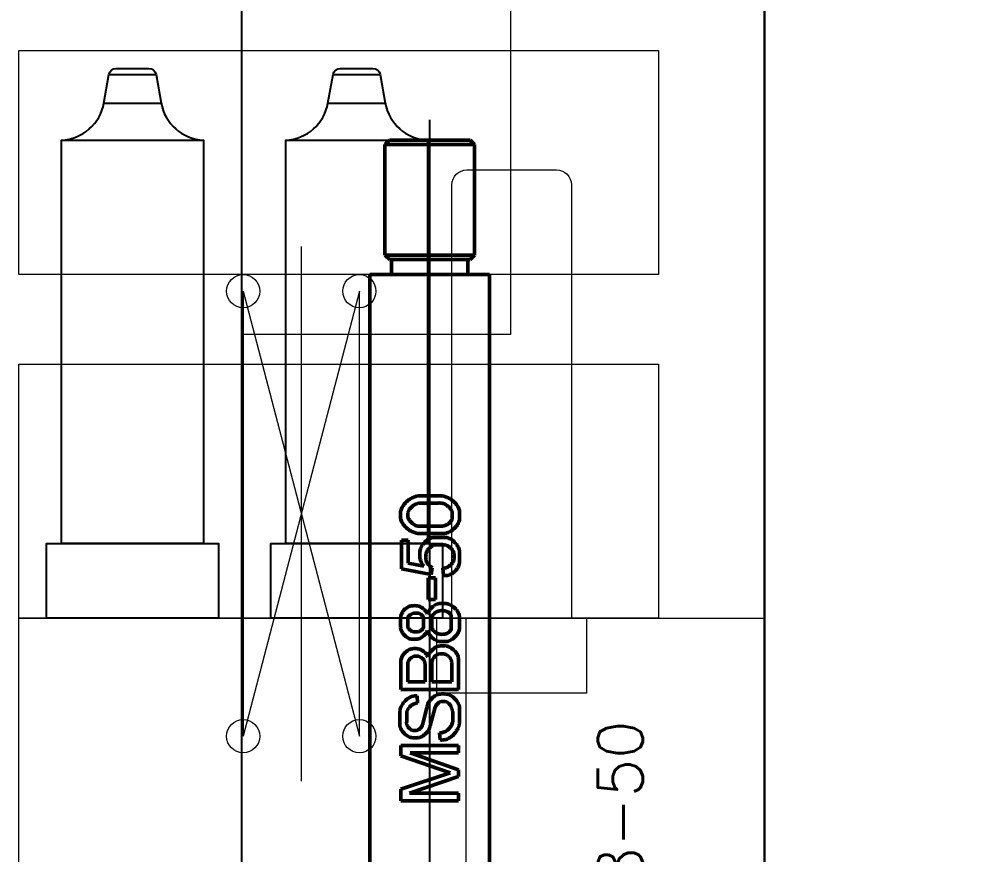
# Model space of a CAD drawing. Header units: millimetres. Extents: x 14989 to 15435, y 3971 to 4671.
# Drawn here: x 15275.2 to 15338.6, y 4147.4 to 4203.3 of the extents above; entities that cross this region are included whole.
import ezdxf

# ---------------------------------------------------------------- set-up
doc = ezdxf.new("R2010")
doc.units = ezdxf.units.MM
for name, pattern in [('CENTER', [0]), ('DASHED2', [0]), ('HIDDEN', [0])]:
    doc.linetypes.add(name, pattern=pattern)
for name, color, linetype in [('DIE', 7, 'Continuous'), ('DIE_O', 40, 'Continuous'), ('DIE_P', 2, 'Continuous'), ('LB', 7, 'Continuous'), ('msm_CenterLine', 1, 'CENTER'), ('msm_DashLine', 8, 'DASHED2'), ('PH2', 7, 'Continuous'), ('PRESS', 3, 'Continuous'), ('PRESS_D', 5, 'Continuous'), ('PS2', 7, 'Continuous')]:
    doc.layers.add(name, color=color, linetype=linetype)
doc.layers.add('msm_OutLine', color=7, linetype='Continuous', lineweight=50)
doc.layers.add('msm_ThinLine', color=7, linetype='Continuous', lineweight=15)
doc.styles.get("Standard").update_dxf_attribs({"font": 'txt.shx', "width": 0.85, "bigfont": 'ctxt.shx'})

# ---------------------------------------------------------------- blocks, each defined once
blk = doc.blocks.new('*u7580')
at = {"layer": 'msm_CenterLine'}
blk.add_line((-1.998282431739426, -41.56768592493245), (-1.998282431739426, 26.13431333487642), dxfattribs=at)
at = {"layer": 'msm_DashLine'}
for p, q in [((1.001717568260574, 24.48331370497181), (-4.998282431739426, 24.48331370497181)), ((-4.998282431739426, 17.08331370497217), (1.001717568260574, 17.08331370497217)), ((-5.998282431739426, -33.71668629502892), (2.001717568260574, -33.71668629502892)), ((-1.998282431739426, -36.21668629502892), (-4.885033837863375, -37.21668631587454)), ((0.8884689743863419, -37.21668631587454), (-1.998282431739426, -36.21668629502892)), ((-4.498282431739426, -37.21668629502892), (-4.885033777687568, -37.21668629502892)), ((-1.998282431739426, -37.21668629502892), (-4.498282431739426, -37.21668629502892)), ((-4.498282431739426, -37.21668629502892), (-4.498282431739426, -40.21668629502892)), ((0.5017175682605739, -37.21668629502892), (-1.998282431739426, -37.21668629502892)), ((-1.998282431739426, -37.21668629502892), (-1.998282431739426, -40.21668629502892)), ((-1.998282431739426, -37.21668629502892), (-1.998282431739426, -40.21668629502892)), ((0.8884689142087154, -37.21668629502892), (0.5017175682605739, -37.21668629502892)), ((0.5017175682605739, -37.21668629502892), (0.5017175682605739, -40.21668629502892)), ((-8.498282431739426, -39.71668629502892), (4.501717568260574, -39.71668629502892))]:
    blk.add_line(p, q, dxfattribs=at)
at = {"layer": 'msm_OutLine', "color": 100}
for p, q in [((-4.698282455581648, 24.7833136811314), (-4.998282050270063, 24.48331408644299)), ((0.7017175682613015, 24.78331370497108), (-4.698282431738335, 24.78331370497108)), ((1.001717186791211, 24.48331408644299), (0.7017175921027956, 24.7833136811314)), ((-4.998282431739426, 17.08331294203163), (-4.998282431739426, 24.48331446791053)), ((-4.998282431739426, 24.48331370497181), (1.001717568260574, 24.48331370497181)), ((1.001717568260574, 24.48331446791053), (1.001717568260574, 17.08331294203163)), ((1.001717568260574, 17.08331370497217), (-4.998282431739426, 17.08331370497217)), ((-4.698282479423142, 16.78331370497108), (-4.998282431739426, 17.08331294203163)), ((-4.698282431738335, 16.78331370497108), (0.7017175682613015, 16.78331370497108)), ((-4.54828238405571, 15.78331370497108), (-4.54828238405571, 16.78331370497108)), ((0.5517175205768581, 16.78331370497108), (0.5517175205768581, 15.78331370497108)), ((1.001717568260574, 17.08331294203163), (0.7017176159442897, 16.78331370497108)), ((-5.998282431739426, 15.78331370497108), (2.001717568260574, 15.78331370497108)), ((-5.998282431739426, -33.71668629502892), (-5.998282431739426, 15.78331370497108)), ((2.001717568260574, 15.78331370497108), (2.001717568260574, -33.71668629502892)), ((-2.390194878234979, 0.9824791955797991), (-1.518924891326606, 0.9824791955797991)), ((-1.480061876594846, 0.4942533381963585), (-2.447345622211287, 0.4942533381963585)), ((0, 0), (0, -0.6509678105685452)), ((-3.947999221505597, -0.5605556146565505), (-3.947999221505597, -0.072329756731051)), ((-3.459773364120338, -0.1505904758378165), (-3.459773364120338, -0.468200297524163)), ((-0.4882258573834406, -0.5595882564666681), (-0.4882258573834406, -0.0931749537321593)), ((-2.472251048284306, -1.048781473125928), (-1.241660823861821, -1.048781473125928)), ((-1.241660823861821, -1.537007330509368), (-2.429074330177173, -1.537007330509368)), ((-1.741941641243102, -1.798884107336562), (-1.024671553672306, -1.798884107336562)), ((-3.881696944503346, -3.902474532231281), (-3.881696944503346, -1.979708499162371)), ((-3.881696944503346, -1.979708499162371), (-3.429635964941554, -1.979708499162371)), ((-3.429635964941554, -1.979708499162371), (-3.429635964941554, -3.522743309400539)), ((-1.04878147258205, -2.299164924719662), (-1.603309607511619, -2.299164924719662)), ((0, -2.690951107004366), (0, -3.474523471579232)), ((-3.429635964941554, -3.522743309400539), (-2.386881972084666, -3.733705099861254)), ((-1.892628634432185, -4.276178275336861), (-3.881696944503346, -3.902474532231281)), ((-1.832353837155097, -3.83014477550023), (-1.892628634430366, -4.276178275335042)), ((-1.068838392275211, -4.359732033077307), (-1.115083749584301, -3.860282174136955)), ((-2.094549205301519, -5.964247136556878), (-2.094549205301519, -4.505597042483714)), ((-2.094549205301519, -4.505597042483714), (-1.618378306829982, -4.505597042483714)), ((-1.618378306829982, -4.505597042483714), (-1.618378306829982, -5.964247136556878)), ((-1.618378306829982, -5.964247136556878), (-2.094549205301519, -5.964247136556878)), ((-3.947999221505597, -7.840874340501614), (-3.947999221505597, -7.165796611019687)), ((-3.464023375792749, -7.166253649131249), (-3.464023375792749, -7.822620705976078)), ((-2.422219669502738, -7.873044533957), (-2.422219669502738, -7.115829821148509)), ((-1.858327162730347, -7.109879280833411), (-1.858327162730347, -7.880412112685008)), ((-0.5536765676406503, -7.98331653951027), (-0.5536765676406503, -7.006974854008149)), ((0, -7.117576773200199), (0, -7.87703921886532)), ((-0.0663022770022508, -9.97438720304126), (-0.0663022770022508, -11.97644108538407)), ((-3.929916782322834, -11.97644108538407), (-3.929916782322834, -10.1628461766104)), ((-3.471828323032241, -10.25621711385975), (-3.471828323032241, -11.46410530855064)), ((-2.308524735628453, -11.46410530855064), (-2.308524735628453, -10.26827207331189)), ((-1.850436276337859, -10.18374027803293), (-1.850436276337859, -11.46410530855064)), ((-0.524390736291025, -11.46410530855064), (-0.524390736291025, -10.17168531858078)), ((-0.0663022770022508, -11.97644108538407), (-3.929916782322834, -11.97644108538407)), ((-3.471828323032241, -11.46410530855064), (-2.308524735628453, -11.46410530855064)), ((-1.850436276337859, -11.46410530855064), (-0.524390736291025, -11.46410530855064)), ((-2.84497043137344, -12.40881764689038), (-2.808805553009734, -12.89704350478678)), ((-2.480307907861061, -14.34363863940234), (-2.16386522216817, -13.10800529527478)), ((-1.624405786556963, -13.15923887295139), (-1.967972131023998, -14.40089969679866)), ((-3.996219059325085, -14.12062188949858), (-3.996219059325085, -13.57212123429781)), ((-3.538130600034492, -13.54198383564471), (-3.538130600034492, -14.14473180837376)), ((0, -13.44554415998937), (0, -14.0663745719321)), ((-1.307963100864072, -15.35625523360795), (-1.351786093448027, -14.87420231499891)), ((-3.929916782322834, -16.41889990954587), (-3.929916782322834, -15.72573974090119)), ((-3.929916782322834, -15.72573974090119), (-0.0663022770022508, -15.72573974090119)), ((-0.0663022770022508, -15.72573974090119), (-0.0663022770022508, -16.2199930785373)), ((-0.620830411930001, -17.55206609834022), (-3.929916782322834, -16.41889990954587)), ((-0.0663022770022508, -16.2199930785373), (-3.303058890664033, -16.2199930785373)), ((-3.303058890664033, -16.2199930785373), (-0.0663022770022508, -17.34713178759193)), ((-3.929916782322834, -18.65509488844327), (-0.620830411930001, -17.55206609834022)), ((-0.0663022770022508, -17.34713178759193), (-0.0663022770022508, -17.81124772661497)), ((-0.0663022770022508, -17.81124772661497), (-3.357306208203227, -18.92633147619563)), ((-3.929916782322834, -19.42058481382992), (-3.929916782322834, -18.65509488844327)), ((-3.357306208203227, -18.92633147619563), (-0.0663022770022508, -18.92633147619563)), ((-0.0663022770022508, -18.92633147619563), (-0.0663022770022508, -19.42058481382992)), ((-0.0663022770022508, -19.42058481382992), (-3.929916782322834, -19.42058481382992)), ((-8.498282431739426, -34.21668629502892), (4.501717568260574, -34.21668629502892)), ((-8.498282431739426, -39.71668629502892), (-8.498282431739426, -34.21668629502892)), ((4.501717568260574, -34.21668629502892), (4.501717568260574, -39.71668629502892)), ((4.501717568260574, -39.71668629502892), (-8.498282431739426, -39.71668629502892)), ((-7.998282431739426, -40.21668629502892), (-8.498282431739426, -39.71668629502892)), ((4.501717568260574, -39.71668629502892), (4.001717568260574, -40.21668629502892)), ((-7.998282431739426, -40.21668629502892), (4.001717568260574, -40.21668629502892))]:
    blk.add_line(p, q, dxfattribs=at)
for centre, start, end in [((-6.498282431739426, -33.71668629502892), 270, 0), ((2.501717568260574, -33.71668629502892), 180, 270)]:
    blk.add_arc(centre, 0.5, start, end, dxfattribs=at)
for points in [[(-3.947999221505597, -0.072329756731051), (-3.939171316633292, -0.0426166597117117), (-3.92956329187291, -0.0131278473872953), (-3.919188689660587, 0.0160883604312403), (-3.908066799922381, 0.0449861499801045), (-3.851295533475422, 0.1817540313095378), (-3.795903006841399, 0.2849411326933478), (-3.731078773898844, 0.3810978524343227), (-3.659218468817926, 0.468088586045269), (-3.505164641574083, 0.6243121174338739), (-3.417104036512683, 0.6987545473220962), (-3.319684856522144, 0.7657045034466137), (-3.215163932276482, 0.8229164197528007), (-2.995728522149875, 0.9156174691688648), (-2.880752796763772, 0.951179004216101), (-2.762763806731527, 0.9747288351445604), (-2.644732756591111, 0.9859010391410266), (-2.502197611494921, 0.9859010391410266), (-2.474498620324084, 0.9852646062245185), (-2.446591851399717, 0.9839683633672394), (-2.418524117680136, 0.9819940704364853), (-2.390342078750109, 0.9793289798071783)], [(-1.518924891326606, 0.9824791955797991), (-1.494956094031295, 0.984396260801077), (-1.47108894196208, 0.9858175654135266), (-1.447352236442384, 0.9867522225340508), (-1.423774593244161, 0.9872122237757139), (-1.284348673119894, 0.9872122237757139), (-1.165423746344459, 0.9758929471427109), (-1.04666274178453, 0.952141740699517), (-0.9309666117387678, 0.9162471943600394), (-0.7102704978897236, 0.8227938948712108), (-0.6051654558959854, 0.7651770187694638), (-0.5073471585201332, 0.6976866171462461), (-0.4188227010763512, 0.622750104213992), (-0.2644150417454512, 0.465785268241234), (-0.192510370101445, 0.3786052179948456), (-0.1276070679432451, 0.2822129011201469), (-0.0650040883374459, 0.1655122185438813), (-0.0157066605515865, 0.04232290597065), (-0.010295500198481, 0.0282894515785301), (-0.005059212409833, 0.0141801176978333), (0, 0)], [(-2.447345622211287, 0.4942533381963585), (-2.464570777916379, 0.4957453258884925), (-2.481724108583876, 0.4968511407532787), (-2.498782626380489, 0.4975780025506538), (-2.51572429416774, 0.4979356120275042), (-2.607772834149728, 0.4979356120275042), (-2.685182159344549, 0.490766400931534), (-2.763028383313213, 0.4755596237500868), (-2.914995300965529, 0.4293546226926992), (-3.054203997435252, 0.354390735301422), (-3.118964029890776, 0.3107038310045027), (-3.178208326218737, 0.2611419342265435), (-3.288329186583724, 0.1510210738615569), (-3.342484928405611, 0.0849043477428495), (-3.390306743905967, 0.0111486226523994), (-3.42961521899997, -0.0680060303857317), (-3.459773364120338, -0.1505904758378165)], [(-0.4882258573834406, -0.0931749537321593), (-0.5187750774421147, -0.0246173606392404), (-0.5556298714436707, 0.0407662835568772), (-0.5981468082954962, 0.1017843258905486), (-0.6449055908688024, 0.1571499468445836), (-0.800126401372836, 0.3123707573486172), (-0.9327194835750561, 0.4052789910329011), (-1.087260510328633, 0.4700479666535102), (-1.248000634030177, 0.4989863663904544), (-1.416122745966277, 0.4989863663904544), (-1.43198326338279, 0.4986762689004536), (-1.447948667728269, 0.49804653974752), (-1.464001272475798, 0.4970890937511285), (-1.480122599963579, 0.4957976852438151)], [(-2.429074330177173, -1.537007330509368), (-2.45546637192092, -1.53935515817102), (-2.481748367059481, -1.54109485095978), (-2.507881413015639, -1.542237700927217), (-2.533826641374617, -1.542799314762306), (-2.674207950845812, -1.542799314762306), (-2.791784167910009, -1.531638424199627), (-2.909246779496243, -1.508199061609048), (-3.023739749356537, -1.472739026441559), (-3.242191338064004, -1.380375234064559), (-3.346262448409107, -1.323411024108282), (-3.443143814685754, -1.256658134612735), (-3.530832021953756, -1.182534978823242), (-3.683999673274229, -1.027056434009864), (-3.755395108741141, -0.9405798818697804), (-3.819811022096474, -0.8449705097464175), (-3.882373718202871, -0.7283848086517537), (-3.931513979052397, -0.6053140071398957), (-3.937207669041527, -0.5904764811712084), (-3.942703604661801, -0.5755549571968004), (-3.947999221505597, -0.5605556146565505)], [(-3.459773364120338, -0.468200297524163), (-3.430083060602556, -0.5353818984513055), (-3.394250400409874, -0.5995118395348982), (-3.35289355337045, -0.6594234641270305), (-3.307388275165067, -0.7138529758522054), (-3.154779061616864, -0.8681629719012562), (-3.02350099875548, -0.9609669704659609), (-2.870251487907808, -1.025671573817817), (-2.71074029913143, -1.054573457378865), (-2.54231723940029, -1.054573457378865), (-2.524941479739937, -1.054196410073928), (-2.507441713067237, -1.053429559789947), (-2.489842012437293, -1.052262332854298), (-2.472167480977078, -1.050686951597527)], [(-1.241660823861821, -1.048781473125928), (-1.178229111494147, -1.048781473125928), (-1.112990982699557, -1.042683666777521), (-1.047415528093552, -1.029754569119177), (-0.9194191672941088, -0.9905029819838091), (-0.8022489573158964, -0.926724090537391), (-0.7479206183452334, -0.889244761201553), (-0.6979324158455711, -0.8473446566640632), (-0.6144035236029595, -0.7625194472275325), (-0.5768731886691967, -0.7175397776245518), (-0.5426804356211505, -0.6680669227171165), (-0.5129527051849436, -0.6150996734722867), (-0.4882258573834406, -0.5595882564684871)], [(0, -0.6509678105685452), (-0.0052305375338619, -0.6661779836758797), (-0.0106914929347113, -0.6813008380086103), (-0.0163795553726231, -0.6963281823445868), (-0.0604818947940657, -0.8076710663517588), (-0.1168223398854025, -0.9129693028444308), (-0.173859715279832, -0.9979263176683162), (-0.2369863693711523, -1.0747108576561), (-0.4426092537141812, -1.284640094774659), (-0.617245331290178, -1.409271831253136), (-0.821359075653163, -1.496863841875893), (-1.036466017485509, -1.537007330509368), (-1.241660823861821, -1.537007330509368)], [(-2.386881972084666, -3.733705099861254), (-2.448401559891863, -3.660102395295326), (-2.504055780224007, -3.578548467692599), (-2.55140676361043, -3.490518526472442), (-2.616018620439718, -3.332437965538702), (-2.651577285456369, -3.167772146221978), (-2.661165329103824, -3.09923559600611), (-2.665737184584941, -3.031462787334021), (-2.665737184584941, -2.844407816468447), (-2.650500305378955, -2.718313090384981), (-2.617295350029963, -2.592477185946336), (-2.542005653769593, -2.412508575571337), (-2.435411171791202, -2.254671825930927), (-2.396785618242575, -2.20499707525596), (-2.355732991287368, -2.158752906794689), (-2.223383025433577, -2.026980423885107), (-2.117831755243969, -1.945395309194282), (-1.998808785496294, -1.87840712837351), (-1.871254089655849, -1.829309573144201), (-1.741941641241283, -1.798884107336562)], [(-1.024671553672306, -1.798884107336562), (-0.8617595131381677, -1.820315162214683), (-0.6987996731222665, -1.869446139860884), (-0.5470318224979565, -1.947119354219467), (-0.4150810113096668, -2.046823880215015), (-0.3062410178663413, -2.1580979126702), (-0.3061981868486328, -2.158141706993774), (-0.243920027749482, -2.221828492356508), (-0.1849227643106133, -2.293702204211513), (-0.1316353265574435, -2.373162545194646), (-0.0718594425343326, -2.485022526891044), (-0.0268346538941842, -2.604128079263319), (-0.0169968256050197, -2.632793478194799), (-0.0080465413775528, -2.661756882687769), (0, -2.690951107004366)], [(-1.6033096075098, -2.299164924717843), (-1.695270727108436, -2.319418902026882), (-1.786185466819006, -2.353138188402227), (-1.8714469643146, -2.400410719914362), (-1.94680985616651, -2.45837363668943), (-2.099000901858744, -2.610290471966437), (-2.176693500949114, -2.721163303136564), (-2.230021358531303, -2.850153024000974), (-2.253752973734663, -2.983418835427074), (-2.253752973734663, -3.233339410635381), (-2.230227279427709, -3.36651950529631), (-2.176870405955924, -3.495319259167445), (-2.099343632165983, -3.606116219782052), (-1.980252466899401, -3.725207385048634), (-1.946739442468242, -3.754677246073697), (-1.910655841475091, -3.782295938284733), (-1.872382278326768, -3.807554720868211), (-1.832353837155097, -3.83014477550023)], [(-1.115083749584301, -3.860282174136955), (-1.000581020545724, -3.854626941709284), (-0.8819886952696834, -3.827804495615055), (-0.7696940197893127, -3.77674690247477), (-0.6725418324986094, -3.706335773889805), (-0.5136252209777012, -3.544565157622856), (-0.4419097709942434, -3.441581494284037), (-0.3916803815009189, -3.321084339913796), (-0.3692204055623733, -3.195402895264124), (-0.3692204055623733, -2.957940837959541), (-0.3916803815009189, -2.832259393309869), (-0.4419097709942434, -2.711762238937808), (-0.5136252209777012, -2.60877857559899), (-0.6635109091675986, -2.456201070228417), (-0.7475721792707191, -2.392934504627192), (-0.8437390032013354, -2.343982647569646), (-0.9464986824677908, -2.312978489815578), (-1.04878147258205, -2.299164924719662)], [(0, -3.474523471579232), (-0.0245850915707706, -3.601880287646054), (-0.0683779688752111, -3.727155069775108), (-0.1308593390604074, -3.843186563150084), (-0.2074668681634648, -3.944978692179575), (-0.4063192498178978, -4.148825306350773), (-0.5515076218962349, -4.252643950403581), (-0.7208064892420225, -4.32531920008114), (-0.8989311105615343, -4.359171760883328), (-1.068838392275211, -4.359732033077307)], [(-2.157837742441188, -6.948807340830172), (-2.123489999543381, -6.857645718993808), (-2.079230565781472, -6.770036698248077), (-2.025674205888208, -6.688047443169125), (-1.965059140100493, -6.61421929799144), (-1.778992591158385, -6.428152749049332), (-1.626955072830242, -6.322185295681265), (-1.450622759459293, -6.25024679974922), (-1.270438552028281, -6.219291539064216), (-0.9894807350246992, -6.219291539064216), (-0.8717470326992043, -6.23368595766442), (-0.7551518621567084, -6.264459858666669), (-0.586808925610967, -6.33423898674846), (-0.4392594469572941, -6.432801050170383), (-0.3916876362345647, -6.469477674903828), (-0.3474100405946956, -6.508534327022062), (-0.2480702732173086, -6.607874094399449), (-0.192563640386652, -6.674136207633637), (-0.1423629718938173, -6.747629126197353), (-0.0786629709473345, -6.864816285091365), (-0.0327128338049079, -6.990839569169111), (-0.019735240683076, -7.032644167949911), (-0.0088245388396899, -7.074968702831029), (0, -7.11757677319838)], [(-3.947999221505597, -7.165796611019687), (-3.929210538006373, -7.047849055117695), (-3.891301047886373, -6.930733619514285), (-3.834276644211059, -6.822311781355893), (-3.76282604660264, -6.728028319759687), (-3.585309449548731, -6.550511722705778), (-3.46086545072103, -6.463538053094453), (-3.316376484632201, -6.403076570930352), (-3.16535966997435, -6.375533309923412), (-2.883254870605015, -6.375533309923412), (-2.733543157581153, -6.401149995717788), (-2.586776927977553, -6.460804443169764), (-2.45996378251948, -6.54900958802682), (-2.309671904731658, -6.699301465814642), (-2.263478757071425, -6.754581946759572), (-2.221931482949003, -6.815581800559812), (-2.18654279139264, -6.880765027719463), (-2.157837742441188, -6.948807340831991)], [(-2.422219669502738, -7.115829821148509), (-2.43308571684247, -7.101370816080816), (-2.44439125790268, -7.087407050996262), (-2.456084557536087, -7.073976016221422), (-2.468106207705205, -7.061106946335713), (-2.548234826026601, -6.980978328014317), (-2.633215204905355, -6.92181610418811), (-2.731565730568036, -6.881650567956967), (-2.832351892111546, -6.864234603379373), (-2.973811114319687, -6.864234603379373), (-3.023034034140437, -6.868765442117365), (-3.072573267809275, -6.878395991694561), (-3.169474291133156, -6.907725079463489), (-3.258469336657072, -6.955494720956267), (-3.300422788151991, -6.983913257376116), (-3.338000201645627, -7.015179347834419), (-3.392043785112037, -7.069222931299009), (-3.411767449884792, -7.091282752842744), (-3.43051351482427, -7.114925601305004), (-3.447999575408176, -7.139985095225711), (-3.464023375792749, -7.166253649131249)], [(-0.5536765676406503, -7.006974854008149), (-0.5652841861046909, -6.992283061767012), (-0.5772370155482349, -6.978052037142334), (-0.5894940955276979, -6.964305378665813), (-0.6020105611150939, -6.951061285628384), (-0.6985483838761866, -6.854523462867292), (-0.8033363885988365, -6.781270608331397), (-0.9249661303329049, -6.730495598345442), (-1.051718121289014, -6.707690728329908), (-1.28873417702016, -6.707690728329908), (-1.414747825623635, -6.729486908207036), (-1.537668570726964, -6.779805606171067), (-1.643780809845339, -6.853741364400776), (-1.757859920551709, -6.967820475107146), (-1.786095996827498, -6.999961046416502), (-1.81255256406439, -7.034603738344231), (-1.836730873768829, -7.071381982572348), (-1.858327162728528, -7.109879280833411)], [(-2.157837742441188, -8.033753691781385), (-2.18654043553579, -8.103024500680476), (-2.222157013506148, -8.169413303327019), (-2.26416449417593, -8.23154476721902), (-2.310989648311079, -8.287789939990034), (-2.462076126937973, -8.439046417155623), (-2.589011597734498, -8.527413252459155), (-2.735942395509483, -8.587176287815964), (-2.885825446761373, -8.612838652643404), (-3.170720655414698, -8.612838652643404), (-3.32440306945864, -8.5843976558117), (-3.470874887138052, -8.521799190082675), (-3.596647744892834, -8.43203608746262), (-3.769548208196284, -8.25444187409812), (-3.836472531449544, -8.164969702535018), (-3.890288500300812, -8.063100812843913), (-3.927900063583365, -7.952493704224253), (-3.947999221505597, -7.840874340501614)], [(-3.464023375792749, -7.822620705976078), (-3.44862895447659, -7.847857489792659), (-3.431893202563515, -7.871964692472829), (-3.414001621928037, -7.894755554723815), (-3.395209007365338, -7.916080813442022), (-3.30828665556146, -8.00464290347918), (-3.223631994587777, -8.064603462757077), (-3.125261635412244, -8.106063942506808), (-3.022791061557655, -8.124639751727955), (-2.832139564279714, -8.124639751727955), (-2.731167344130881, -8.107159313620286), (-2.632601397755934, -8.066806160484703), (-2.547509079888187, -8.007402421029838), (-2.467510781199962, -7.927128979215922), (-2.45565193944276, -7.914400802230375), (-2.44411338894497, -7.901123859577638), (-2.432952582164944, -7.887326382153333), (-2.422219669502738, -7.873044533957)], [(0, -7.87703921886532), (-0.0269152847504301, -8.004129293103688), (-0.0724138898876845, -8.128540706318745), (-0.1357598107933882, -8.243777926658368), (-0.2126313516309892, -8.345071096460742), (-0.4155436106557318, -8.552924567053196), (-0.5658664144939394, -8.660243527432613), (-0.7412791393453517, -8.735434435651769), (-0.9257739778131509, -8.76973556413759), (-1.268186312196121, -8.76973556413759), (-1.447947515211126, -8.738910442050837), (-1.623906384214933, -8.66725783677066), (-1.775690317954286, -8.561686683522566), (-1.962852283224493, -8.375000364270818), (-2.024544832931497, -8.299788435126175), (-2.078846024871382, -8.21614407697416), (-2.123508096263322, -8.12673233473106), (-2.157837742441188, -8.033753691781385)], [(-1.858327162728528, -7.880412112685008), (-1.836730873768829, -7.918909410946071), (-1.81255256406439, -7.955687655174188), (-1.786095996827498, -7.990330347101917), (-1.757859920551709, -8.022470918411273), (-1.643780809845339, -8.136550029117643), (-1.537714089718065, -8.210490275414486), (-1.414747825623635, -8.260804485309563), (-1.28873417702016, -8.282600665188511), (-1.050342051137704, -8.282600665188511), (-0.9222295966246747, -8.259277528959501), (-0.7994997459300066, -8.20740939546522), (-0.6940227138184127, -8.13266289123203), (-0.5982620279464754, -8.035236714420535), (-0.5867474965289148, -8.022891132226505), (-0.5754546637053863, -8.010112140753336), (-0.5644198620357201, -7.996914354574983), (-0.5536765676406503, -7.98331653951027)], [(-3.929916782322834, -10.1628461766104), (-3.924276859925158, -10.02496386921848), (-3.893360038258834, -9.88199511952189), (-3.833357785179032, -9.747244789847173), (-3.751544526056023, -9.631288993574344), (-3.559311268212696, -9.434167177700147), (-3.432009838850718, -9.343393191706127), (-3.283731277380866, -9.280084932637692), (-3.12819500329897, -9.251340389149846), (-2.839676240540939, -9.251340389149846), (-2.687842447014191, -9.277374624718504), (-2.539116138932513, -9.337922645812796), (-2.410686879386049, -9.427332258863316), (-2.264016791456015, -9.574059122456674), (-2.222127275366802, -9.62324423742757), (-2.183799817112231, -9.677037510879018), (-2.15014757064273, -9.734445758505899), (-2.121672864075663, -9.794493424033135)], [(-2.121672864075663, -9.794493424033135), (-2.090424251051445, -9.697665673606025), (-2.047364339239721, -9.604052579845302), (-1.993045479353896, -9.51651832652351), (-1.93008239520168, -9.43830111430725), (-1.748396852541191, -9.256962060697333), (-1.605752625924652, -9.157695848482035), (-1.440389778694225, -9.090291537886515), (-1.271352079773351, -9.061254247888428), (-1.00227894089403, -9.061254247888428), (-0.8860775344692229, -9.076146023868205), (-0.7713344707844954, -9.108040920262283), (-0.6121795846484019, -9.177769944877582), (-0.4739607946394244, -9.274620666477858), (-0.4324375597916514, -9.307863592446665), (-0.3936819170194212, -9.34306488463153), (-0.2696742059306416, -9.469911399981356), (-0.1891271952845273, -9.579179550864865), (-0.1257534703981946, -9.704603414309531), (-0.0849720549158519, -9.839532427822633), (-0.0663022770022508, -9.97438720304126)], [(-2.308524735628453, -10.26827207331189), (-2.317803638006808, -10.19162641025832), (-2.340017708658706, -10.11380075430861), (-2.376236232928932, -10.04046213907532), (-2.423531953529164, -9.976506234104818), (-2.539215987439093, -9.860822200194889), (-2.618272810304916, -9.805762360230801), (-2.709822225322569, -9.768326618732317), (-2.803663440157834, -9.752086607537422), (-2.979869379076263, -9.752086607537422), (-3.07416126694261, -9.768924829066236), (-3.164894645584354, -9.806639966036528), (-3.243185900464596, -9.861284716045702), (-3.356214946885302, -9.974313762466409), (-3.402088951577753, -10.03548752868664), (-3.437716802827708, -10.10537895571542), (-3.461154164828258, -10.18112452956302), (-3.471828323032241, -10.25621711385975)], [(-0.524390736291025, -10.17168531858078), (-0.5356520349378115, -10.08461043045827), (-0.5615481027016358, -9.996875621720392), (-0.6028280671453103, -9.914896972339193), (-0.655956656066337, -9.84364004345116), (-0.785650104371598, -9.713946595145899), (-0.8746608304172696, -9.651756922801724), (-0.9779183452101279, -9.608753734979473), (-1.085333848883238, -9.589524985545722), (-1.286181694138577, -9.589524985545722), (-1.393073927332807, -9.60805308837007), (-1.497286388057546, -9.650732834703376), (-1.587189894984476, -9.713407343702784), (-1.719733642828942, -9.84595109154543), (-1.774295298950165, -9.920101279460141), (-1.815221422224568, -10.00453824077886), (-1.840630884624261, -10.09531164865621), (-1.850436276337859, -10.18374027803293)], [(-3.996219059325085, -13.57212123429781), (-3.994410700845037, -13.48471251758929), (-3.984522777051097, -13.39544276334891), (-3.965842564684863, -13.30627702986567), (-3.909935985386255, -13.12813296110471), (-3.8217881525743, -12.96574508797312), (-3.768835751601728, -12.88816737716661), (-3.710163490899504, -12.81810276227952), (-3.648224843705975, -12.75617852382311), (-3.648146616360464, -12.7561003328683), (-3.527523047894647, -12.6355609257007), (-3.377890233688959, -12.52927710242147), (-3.204657226535346, -12.45282083380152), (-3.021469410436112, -12.41430891690652), (-2.84497043137344, -12.40881764689038)], [(-2.16386522216817, -13.10800529527478), (-2.13425265078331, -12.99375230370788), (-2.088961943263712, -12.88208213753569), (-2.028358275803839, -12.77766096174309), (-1.955808161890673, -12.68503671274811), (-1.758412544066232, -12.48764109492367), (-1.609929158737941, -12.38416296786272), (-1.437744259226747, -12.31392472423977), (-1.261797447330537, -12.28369691704211), (-0.9297314478117187, -12.28369691704211), (-0.7520971217236365, -12.31611830821203), (-0.5827634793058678, -12.38744518205931), (-0.4371172556711826, -12.48945541272951), (-0.2061876735297119, -12.72038499487098), (-0.1036966817973735, -12.86491915196893), (-0.0311845872747654, -13.03503681768962), (0.0040779780574667, -13.22672951324967), (0.001548231804918, -13.40855213468967), (0.001206959330375, -13.42084967970186), (0.0006914883706486, -13.43318248701326), (0, -13.44554415998937)], [(-2.808805553009734, -12.89704350478678), (-2.921349115209523, -12.90613087316706), (-3.036628680274589, -12.93514492452596), (-3.144532250113116, -12.98563318958077), (-3.239955973940596, -13.05480040351176), (-3.380250791236904, -13.19509522080625), (-3.438150799760479, -13.27032078922821), (-3.485416442381393, -13.35604931693524), (-3.518821078479959, -13.4482793476036), (-3.538130600034492, -13.54198383564471)], [(-0.5424731754719687, -13.22855488980349), (-0.5556399920660624, -13.16458658592273), (-0.5782987508337101, -13.10156125735375), (-0.6103219542637817, -13.04286396378302), (-0.6495114595963969, -12.99125942200408), (-0.7523625961748621, -12.88663541529604), (-0.827873658747194, -12.83322577478975), (-0.9155917674888769, -12.79634889370573), (-1.006844690411526, -12.77986995483116), (-1.176543580193538, -12.77986995483116), (-1.266423881714218, -12.79542446614869), (-1.354108744992118, -12.83127488629179), (-1.429842190002091, -12.88401163076014), (-1.524794890859994, -12.97896433161804), (-1.556918576821772, -13.01857292502609), (-1.584909577415601, -13.0628042314238), (-1.607535720240776, -13.11014012549458), (-1.624405786556963, -13.15923887295139)], [(-0.4580884592887742, -13.96390741657888), (-0.4510032200341811, -13.92004583190283), (-0.4457415958677302, -13.8761438533802), (-0.4422926883435139, -13.83238703017741), (-0.4406106877995626, -13.78898033955556), (-0.4406106877995626, -13.64354954614464), (-0.4502378761462751, -13.53791570746034), (-0.4706636230257573, -13.43191023945292), (-0.5017397955434717, -13.32802805148822), (-0.5424731754719687, -13.22855488980349)], [(-1.967972131023998, -14.40089969680048), (-1.992789893160079, -14.51664361040821), (-2.034745301045405, -14.63092929468621), (-2.093863039270218, -14.73789143091199), (-2.166457408238784, -14.83224364507623), (-2.356677908026541, -15.02234213461816), (-2.495352635094605, -15.11882858256649), (-2.655973003116742, -15.18417035780294), (-2.819893018635412, -15.21223903790451), (-3.131836197442681, -15.21223903790451), (-3.300053744073011, -15.18102171577993), (-3.460165837812383, -15.11247000175354), (-3.597519589189687, -15.01440113051467), (-3.810345987563778, -14.79599799623975), (-3.903083147975849, -14.66252452071421), (-3.968642010400799, -14.50594471751901), (-4.000736794198019, -14.32809585881841), (-3.998079199300264, -14.15978465224907), (-3.997669363101522, -14.14676568445066), (-3.997050049967584, -14.13370857201699), (-3.996219059325085, -14.12062188949858)], [(-3.538130600034492, -14.14473180837376), (-3.538483574668135, -14.15093735002301), (-3.538746422902477, -14.15712535886814), (-3.538920246495763, -14.16329240006235), (-3.53900638880441, -14.16943518170228), (-3.53900638880441, -14.25858659627556), (-3.523125011382945, -14.34649344707213), (-3.487588401194444, -14.43072479178591), (-3.436877321160864, -14.50247043497075), (-3.322007961860436, -14.61733979427299), (-3.249522093121413, -14.6678740526695), (-3.165612123404571, -14.70270146235271), (-3.07845747164356, -14.71824343751723), (-2.915412810598355, -14.71824343751723), (-2.828393598383627, -14.70316828949944), (-2.743432867466254, -14.66837159459101), (-2.670040584191156, -14.61709146351131), (-2.577356124840662, -14.52387923857168), (-2.545627858391526, -14.48431737103056), (-2.518189259426435, -14.44005881068369), (-2.496280770184967, -14.39267300784377), (-2.480307907861061, -14.34363863940234)], [(-1.351786093448027, -14.87420231499891), (-1.214697193354368, -14.87259360338976), (-1.070516881120056, -14.84491936413724), (-0.9328203912045865, -14.78585036919867), (-0.8141760556773079, -14.70165818828355), (-0.7193325047774124, -14.60576454610418), (-0.7192032313578238, -14.60563377492326), (-0.7190740022033424, -14.60550298205089), (-0.6252804498581099, -14.51052623532814), (-0.5421018699289561, -14.39134452370126), (-0.484010878506524, -14.25206508041811), (-0.4578403044888546, -14.10565758983648), (-0.4580703732954134, -13.96752609115538), (-0.4580743873575557, -13.96632047550884), (-0.4580804146680748, -13.96511424784694), (-0.4580884592887742, -13.96390741657888)], [(0, -14.0663745719321), (-0.0017455394954595, -14.162294218022), (-0.0122884226257156, -14.26036741855569), (-0.0324434764715988, -14.35843650305651), (-0.0928657592085074, -14.55390952188282), (-0.188451409641857, -14.73252654218595), (-0.2457433527997637, -14.81774114806831), (-0.3092056704190327, -14.89479387062784), (-0.5145152747481916, -15.10382889206267), (-0.6880380147631513, -15.22764995883517), (-0.8907136723064468, -15.31496434819201), (-1.104192811326357, -15.35538410261142), (-1.307963100864072, -15.35625523360795)]]:
    blk.add_spline(points, degree=3, dxfattribs=at)
at = {"layer": 'msm_ThinLine', "color": 100}
blk.add_line((2.001717568260574, -33.71668629502892), (-5.998282431739426, -33.71668629502892), dxfattribs=at)
at = {"layer": 'msm_CenterLine', "color": 6}
blk.add_text('MSB8-50', height=3, rotation=90, dxfattribs=at).set_placement((12.25671571778003, -33.46168814550947))

msp = doc.modelspace()

# ---------------------------------------------------------------- linework, layer by layer
at = {"layer": 'DIE', "linetype": 'Continuous', "elevation": 3.85361692e-08, "flags": 128}
msp.add_lwpolyline([(15290.09239319547, 4580.532690021166), (15290.09239319547, 4060.532690021166), (15325.09239319547, 4060.532690021166), (15325.09239319547, 4580.532690021166)], close=True, dxfattribs=at)
at = {"layer": 'DIE_O', "linetype": 'HIDDEN', "lineweight": 15, "ltscale": 5}
msp.add_lwpolyline([(15308.09239319569, 4247.183959785267), (15308.09239319569, 4182.183959785267), (15290.09239319547, 4182.183959785267), (15290.09239319547, 4247.183959785267)], close=True, dxfattribs=at)
at = {"layer": 'DIE_P', "lineweight": 15}
msp.add_line((15305.09239319547, 4163.185690031198, 3.85361692e-08), (15305.09239319547, 4098.185690011189, 3.85361692e-08), dxfattribs=at)
at = {"layer": 'DIE_P', "color": 2, "linetype": 'Continuous', "lineweight": 15, "elevation": 3.85361692e-08}
msp.add_lwpolyline([(15275.19239319548, 4163.185690031198), (15325.09239319547, 4163.185690031198), (15325.09239319547, 4098.185690011189), (15293.09188813208, 4098.185690011189, -0.1989123673796616), (15291.67767456971, 4098.771476448819), (15275.77817963311, 4114.670971385436, -0.1989123673796544), (15275.19239319548, 4116.085184947806)], format="xyb", close=True, dxfattribs=at)
at = {"layer": 'LB', "linetype": 'Continuous', "elevation": 3.85361692e-08, "flags": 128}
msp.add_lwpolyline([(15325.09239319547, 4580.532690021166), (15325.09239319547, 4060.532690021166), (15345.09239319547, 4060.532690021166), (15345.09239319547, 4580.532690021166)], close=True, dxfattribs=at)
at = {"layer": 'PH2', "color": 6, "linetype": 'Continuous', "lineweight": 15}
msp.add_lwpolyline([(15275.19239319561, 4180.183959785267), (15317.99239319561, 4180.183959785267), (15317.99239319561, 4163.183959785267), (15275.19239319561, 4163.183959785267)], close=True, dxfattribs=at)
at = {"layer": 'PRESS', "color": 1, "linetype": 'CENTER', "lineweight": 15}
msp.add_line((15294.08512284502, 4188.072848674157), (15294.08512284502, 4152.295070896391), dxfattribs=at)
at = {"layer": 'PRESS', "color": 1, "linetype": 'Continuous', "lineweight": 15}
for p, q in [((15290.19623395614, 4185.072848674157), (15290.19623395614, 4155.295070896391)), ((15290.19623395614, 4185.072848674157), (15297.97401173391, 4155.295070896391)), ((15297.97401173391, 4185.072848674157), (15290.19623395614, 4155.295070896391)), ((15297.97401173391, 4155.295070896391), (15297.97401173391, 4185.072848674157))]:
    msp.add_line(p, q, dxfattribs=at)
at = {"layer": 'PRESS', "lineweight": 15}
msp.add_lwpolyline([(15304.16877153394, 4163.183959785267), (15304.16877153394, 4192.183959785267, -0.414213562373095), (15305.16877153394, 4193.183959785267), (15311.16877153394, 4193.183959785267, -0.414213562373095), (15312.16877153394, 4192.183959785267), (15312.16877153394, 4163.183959785267)], format="xyb", close=True, dxfattribs=at)
msp.add_lwpolyline([(15303.16877153394, 4158.183959785267), (15303.16877153394, 4163.183959785267), (15313.16877153394, 4163.183959785267), (15313.16877153394, 4158.183959785267)], close=True, dxfattribs=at)
at = {"layer": 'PRESS', "color": 1, "linetype": 'Continuous', "lineweight": 15}
for centre in [(15290.19623395614, 4185.072848674157), (15297.97401173391, 4185.072848674157), (15290.19623395614, 4155.295070896391), (15297.97401173391, 4155.295070896391)]:
    msp.add_circle(centre, 1.111111111111111, dxfattribs=at)
at = {"layer": 'PRESS_D', "color": 3, "linetype": 'Continuous'}
for p, q in [((15281.21573164873, 4199.567397812541), (15284.37434237378, 4199.567397812541)), ((15296.21573164873, 4199.567397812527), (15299.37434237378, 4199.567397812527)), ((15280.8744252274, 4197.661744150188), (15284.71036053034, 4197.661744150188)), ((15295.8744252274, 4197.661744150188), (15299.71036053034, 4197.661744150188)), ((15278.04239287887, 4195.18518631201), (15287.54239287887, 4195.18518631201)), ((15293.04239287887, 4195.185186311995), (15302.54239287887, 4195.185186311995))]:
    msp.add_line(p, q, dxfattribs=at)
for points in [[(15283.88193849727, 4199.980573723704, -0.3639702342656312), (15284.37434237378, 4199.567397812541), (15284.71036053033, 4197.661744150188, 0.3524589921867224), (15287.54239287887, 4195.18518631201), (15287.54239287887, 4168.183959116417), (15278.04239287887, 4168.183959116417), (15278.04239287887, 4195.185186312039, 0.3524589921873593), (15280.8744252274, 4197.661744150188), (15281.21044338396, 4199.567397812541, -0.3639702342656312), (15281.70284726047, 4199.980573723704)], [(15298.88193849727, 4199.980573723704, -0.3639702342656312), (15299.37434237378, 4199.567397812541), (15299.71036053033, 4197.661744150188, 0.3524589921867224), (15302.54239287887, 4195.185186311995), (15302.54239287887, 4168.183959116417), (15293.04239287887, 4168.183959116417), (15293.04239287887, 4195.185186312039, 0.3524589921873593), (15295.8744252274, 4197.661744150188), (15296.21044338396, 4199.567397812541, -0.3639702342656312), (15296.70284726047, 4199.980573723704)]]:
    msp.add_lwpolyline(points, format="xyb", close=True, dxfattribs=at)
for points in [[(15277.04078306156, 4163.183959116417), (15277.04078306156, 4168.183959116417), (15288.54078306156, 4168.183959116417), (15288.54078306156, 4163.183959116417)], [(15292.04078306156, 4163.183959116417), (15292.04078306156, 4168.183959116417), (15303.54078306156, 4168.183959116417), (15303.54078306156, 4163.183959116417)]]:
    msp.add_lwpolyline(points, close=True, dxfattribs=at)
at = {"layer": 'PS2', "linetype": 'Continuous', "lineweight": 15}
msp.add_lwpolyline([(15275.19239319561, 4201.183959785267), (15317.99239319561, 4201.183959785267), (15317.99239319561, 4186.183959785267), (15275.19239319561, 4186.183959785267)], close=True, dxfattribs=at)

# ---------------------------------------------------------------- block references
at = {"layer": 'PH2', "color": 8, "linetype": 'Continuous', "lineweight": 15}
msp.add_blockref('*u7580', (15304.67850650196, 4170.400646080307), dxfattribs=at)

doc.saveas('drawing.dxf')
